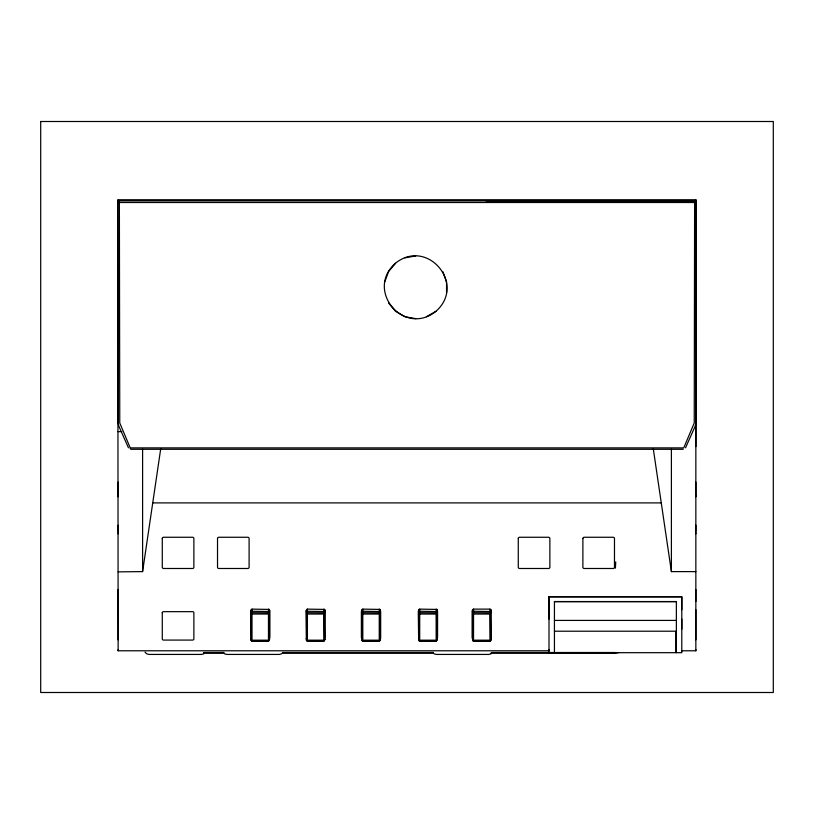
<?xml version="1.0" encoding="UTF-8"?>
<svg xmlns="http://www.w3.org/2000/svg" width="814" height="814" viewBox="0 0 814 814"><rect width="100%" height="100%" fill="white"/><g stroke="black" fill="none" stroke-linecap="round" stroke-linejoin="round"><path stroke-width="1.22" d="M549.002 649.735L549.002 650.783L118.142 650.783L117.745 200.875L118.142 199.756L695.858 199.756L696.428 200.844M118.142 571.866L142.603 571.611L142.603 449.277M269.892 637.535L269.892 611.395L269.18 609.421L252.014 609.116L250.59 611.395L250.946 640.364L252.014 641.106L268.467 641.106L269.18 639.967L268.824 612.84L252.014 612.688L251.302 613.827L251.404 640.537M252.014 612.688L252.014 609.116M269.18 609.421L268.824 612.84M325.274 637.535L325.274 611.395L324.562 609.421L307.407 609.116L305.983 611.395L306.339 640.364L307.407 641.106L323.85 641.106L324.562 639.967L324.206 612.84L307.407 612.688L306.695 613.827L306.786 640.537M307.407 612.688L307.407 609.116M324.562 609.421L324.206 612.84M362.8 612.688L362.8 609.116L379.955 609.421L380.667 611.395L380.667 637.535L380.311 640.364L379.243 641.106L362.444 640.954L362.088 613.827L362.8 612.688L379.599 612.84L379.955 639.967L379.243 641.351L362.8 641.351L362.088 640.537M379.955 609.421L379.599 612.84M437.576 637.535L437.576 611.395L436.864 609.421L419.709 609.116L418.284 611.395L418.64 640.364L419.709 641.106L436.151 641.106L436.864 639.967L436.508 612.84L419.709 612.688L418.996 613.827L419.088 640.537M419.709 612.688L419.709 609.116M436.864 609.421L436.508 612.84M473.534 612.688L473.534 609.116L489.977 609.116L491.208 610.256L491.402 637.535L491.046 640.364L489.977 641.106L473.178 640.954L472.822 613.827L473.534 612.688L490.333 612.84L490.598 640.537M490.689 609.421L490.333 612.84M554.436 652.686L554.436 601.546L676.363 601.546L676.363 652.686M615.74 561.925L615.404 568.172M695.858 571.611L671.397 571.611L671.397 449.277M681.796 650.783L695.848 650.783L695.858 199.756M128.449 447.792L118.813 426.129L118.142 423.005L117.745 202.503L119.373 200.875L694.627 200.875L696.255 202.503L695.858 423.005L695.187 426.129L685.551 447.792M160.734 448.667L142.603 571.611M362.8 609.116L361.375 611.395L361.375 637.535L362.179 640.537M473.534 609.116L472.11 611.395L472.11 637.535L472.914 640.537M251.302 640.537L252.014 641.351L268.467 641.351L269.699 638.675L269.078 640.537M306.695 640.537L307.407 641.351L323.85 641.351L325.091 638.675L324.471 640.537M418.996 640.537L419.709 641.351L436.151 641.351L437.383 638.675L436.772 640.537M472.822 640.537L473.534 641.351L489.977 641.351L491.208 638.675M384.819 281.837L388.543 271.611L395.543 263.278M269.078 613.257L269.699 610.256M324.471 613.257L325.091 610.256M379.863 613.257L380.474 610.256M436.772 613.257L437.383 610.256M490.598 613.257L491.208 610.256M696.428 495.624L695.858 496.815L695.858 482.112M117.572 200.844L118.142 199.756M380.474 638.675L379.955 640.537M435.887 311.355C466.687 284.401 427.391 237.566 395.492 263.207C364.692 290.171 403.988 337.006 435.887 311.355L426.414 316.738M251.658 612.84L251.404 611.528L252.014 611.263L269.078 611.528M307.051 612.84L306.786 611.528L307.407 611.263L324.471 611.528M362.444 612.84L362.179 611.528L362.8 611.263L379.863 611.528M419.352 612.84L419.088 611.528L419.709 611.263L436.772 611.528M473.178 612.84L472.914 611.528L473.534 611.263L490.598 611.528M203.836 653.815L201.567 654.425L148.982 654.425L146.703 653.815L145.034 652.146M281.634 653.815L279.355 654.425L226.77 654.425L224.491 653.815M491.147 653.815L488.868 654.425L436.294 654.425L434.015 653.815M618.772 652.513L615.191 653.204L490.679 653.204M404.975 257.835L415.689 255.942M117.745 202.503L696.255 202.503M486.365 201.465L694.627 200.875L694.23 423.015L683.76 447.883L130.24 447.883L119.77 423.015L119.373 200.875M118.142 431.624L121.815 431.624M683.251 449.287L130.749 449.287L130.22 448.392M152.747 502.899L661.253 502.899M681.796 596.916L549.002 596.916L549.002 619.027M554.436 601.648L676.363 601.648M554.436 620.41L676.363 620.41M554.456 631.206L675.885 631.206L675.885 651.658M203.693 652.502L224.013 652.502M282.407 652.502L433.475 652.502M491.87 652.502L615.008 652.502M203.52 653.204L223.85 653.204M282.295 653.204L433.496 653.204M415.689 318.63L404.975 316.738L395.543 311.294L388.543 302.961M418.467 638.675L418.996 639.509M306.176 638.675L306.695 639.509M250.783 638.675L251.302 639.509M671.397 571.611L653.296 448.84M117.572 495.624L118.142 496.815L118.142 482.112M472.914 613.257L472.293 610.256M419.088 613.257L418.467 610.256M362.179 613.257L361.558 610.256M306.786 613.257L306.176 610.256M251.404 613.257L250.783 610.256M442.836 271.611L446.56 281.837L446.56 292.725M472.914 611.528L472.822 609.421M419.088 611.528L418.996 609.421M362.179 611.528L362.088 609.421M306.786 611.528L306.695 609.421M251.404 611.528L251.302 609.421M695.858 387.505L695.858 446.611M695.858 525.172L695.858 531.41M695.858 532.559L695.858 533.842M695.858 589.458L695.858 601.505M695.848 609.727L695.848 639.835M695.848 649.603L695.848 650.783M681.796 597.486L681.796 609.727M681.796 619.027L681.796 629.161M489.977 609.116L489.977 612.688M436.151 609.116L436.151 612.688M379.243 609.116L379.243 612.688M323.85 609.116L323.85 612.688M268.467 609.116L268.467 612.688M118.142 525.172L118.142 531.41M118.142 532.559L118.142 533.842M118.142 589.458L118.142 639.835M118.142 649.603L118.142 650.783M40.7 121.5L40.7 692.5L773.3 692.5L773.3 121.5L40.7 121.5M162.281 612.8L162.281 638.929A1.262 1.14 0 0 0 163.533 640.079L192.613 640.079A1.262 1.14 0 0 0 193.874 638.929L193.874 612.8A1.262 1.14 0 0 0 192.613 611.66L163.533 611.66A1.262 1.14 0 0 0 162.281 612.8M162.281 538.512L162.281 567.236A1.262 1.252 -0.1 0 0 163.533 568.487L192.613 568.487A1.262 1.252 -0.1 0 0 193.874 567.236L193.874 538.512A1.262 1.252 -0.2 0 0 192.613 537.26L163.533 537.26A1.262 1.252 0.1 0 0 162.281 538.512M217.521 538.512L217.521 567.236A1.262 1.252 -0.1 0 0 218.773 568.487L247.853 568.487A1.262 1.252 -0.1 0 0 249.104 567.236L249.104 538.512A1.262 1.252 -0.2 0 0 247.853 537.26L218.773 537.26A1.262 1.252 0.1 0 0 217.521 538.512M252.014 614.041L252.014 640.18L268.467 640.18L268.467 614.041L252.014 614.041M307.407 614.041L307.407 640.18L323.85 640.18L323.85 614.041L307.407 614.041M362.8 614.041L362.8 640.18L379.243 640.18L379.243 614.041L362.8 614.041M419.709 614.041L419.709 640.18L436.151 640.18L436.151 614.041L419.709 614.041M473.534 614.041L473.534 640.18L489.977 640.18L489.977 614.041L473.534 614.041M518.274 538.512L518.274 567.236A1.262 1.252 -0.1 0 0 519.536 568.487L548.605 568.487A1.262 1.252 -0.1 0 0 549.867 567.236L549.867 538.512A1.262 1.252 0.1 0 0 548.605 537.26L519.536 537.26A1.262 1.252 -0.1 0 0 518.274 538.512M549.002 596.642L549.002 652.686L681.796 652.686L681.796 596.642L549.002 596.642M582.885 538.512L582.885 567.236A1.262 1.252 -0.1 0 0 584.147 568.487L613.217 568.487A1.262 1.252 -0.1 0 0 614.478 567.236L614.478 538.512A1.262 1.252 -0.1 0 0 613.217 537.26L584.147 537.26A1.262 1.252 -0.1 0 0 582.885 538.512"/></g></svg>
